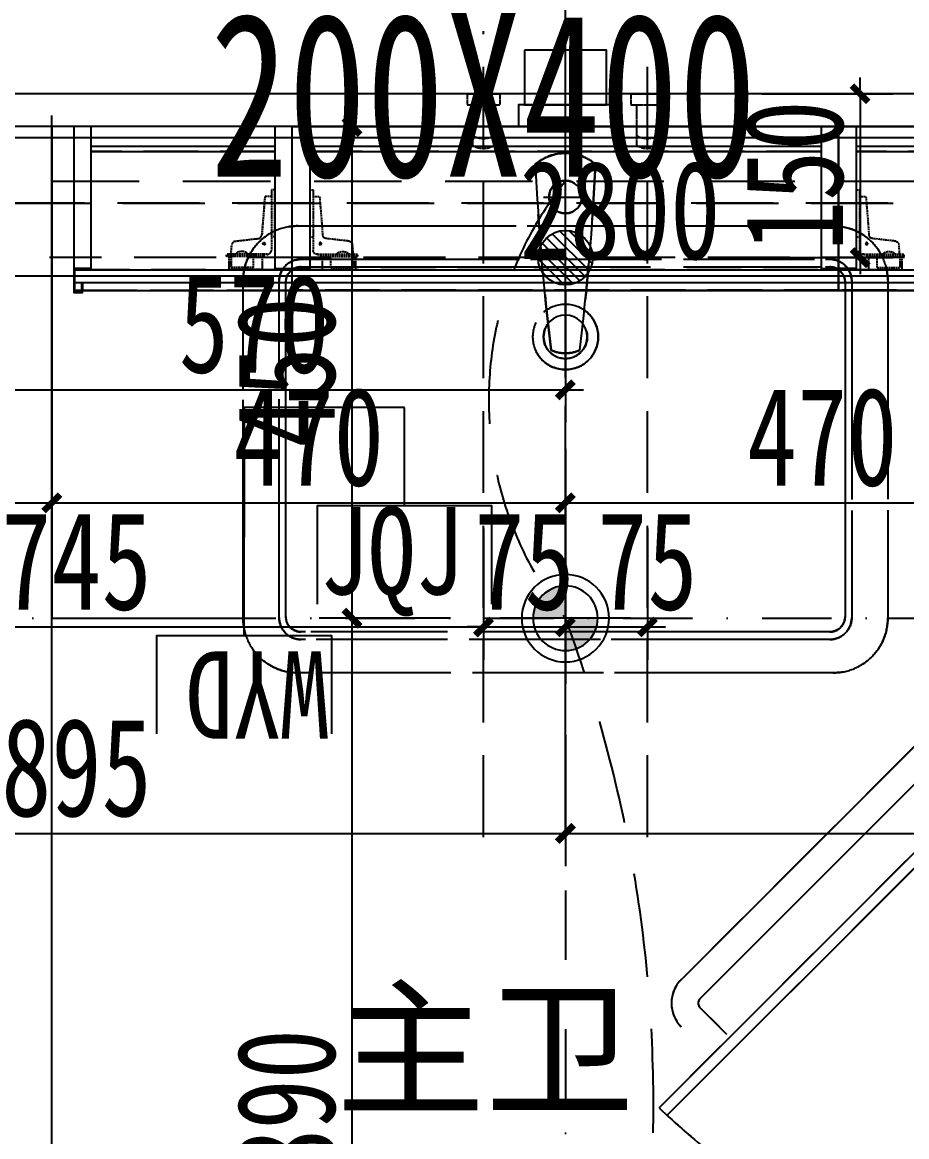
# Model space of a CAD drawing. Header units: millimetres. Extents: x -297 to 39764, y -29258 to 20315.
# Drawn here: x 8715 to 9524, y -20297 to -19277 of the extents above; entities that cross this region are included whole.
import ezdxf

# ---------------------------------------------------------------- set-up
doc = ezdxf.new("R2010")
doc.units = ezdxf.units.MM
for name, pattern in [('__DASH', [0.35, 0.25, -0.1]), ('_DASH', [0.6, 0.4, -0.2]), ('DASH', [0.35, 0.25, -0.1]), ('DASHDOT2', [12.7, 6.35, -3.175, 0, -3.175]), ('HIDDEN', [9.525, 6.35, -3.175])]:
    doc.linetypes.add(name, pattern=pattern)
doc.layers.get('Defpoints').update_dxf_attribs({"color": 250})
for name, color, linetype in [('.-P平面尺寸', 30, 'DASH'), ('.-P建筑梁位', 4, 'Continuous'), ('.J-给排水', 210, 'Continuous'), ('.P-不到顶玻璃隔断', 75, 'Continuous'), ('.P-中心线', 214, 'DASH'), ('.P-墙体尺寸标注', 252, 'Continuous'), ('.P-家具虚线层', 250, 'Continuous'), ('.P-小五金', 250, 'Continuous'), ('.p-灯具连线', 6, 'Continuous'), ('.P-装饰轮廓', 180, 'Continuous'), ('.P-门', 4, 'Continuous'), ('.PC-天花灯具', 203, 'Continuous'), ('.PC-天花造型', 163, 'Continuous'), ('.PC-灯具尺寸标注', 252, 'Continuous'), ('.PC-综合天花虚线层', 14, 'DASHDOT2'), ('.PF-上下水', 6, 'Continuous'), ('.PF-上下水尺寸标注', 252, 'Continuous'), ('.PF-墙体及上下水图中虚线层', 14, 'DASH'), ('.PF-洁具', 150, 'Continuous'), ('.ZD-开关', 43, 'Continuous'), ('.ZD-强电插座', 43, 'Continuous'), ('.ZD-插座虚线层', 214, 'DASH'), ('.ZD-点位引线', 1, 'Continuous'), ('.ZD-点位标注', 252, 'Continuous'), ('A-Wall', 2, 'Continuous'), ('FF-TEXT', 2, 'Continuous'), ('J-洁具', 150, 'Continuous'), ('PE-立面轮廓细线', 75, 'Continuous')]:
    doc.layers.add(name, color=color, linetype=linetype)
doc.styles.add('CHINESE', font='')
doc.styles.add('宋体', font='', dxfattribs={"width": 0.7, "height": 5})
doc.styles.add('文字样式', font='', dxfattribs={"width": 0.75})
doc.styles.get('CHINESE').set_extended_font_data('SimSun')
doc.styles.get('宋体').set_extended_font_data('SimSun')
doc.styles.get('文字样式').set_extended_font_data('SimSun')
doc.dimstyles.new('西安1-40（内部尺寸）', dxfattribs={"dimscale": 30, "dimtxt": 3, "dimasz": 0.5, "dimexe": 1, "dimexo": 1, "dimgap": 0.5, "dimtad": 1, "dimdec": 0, "dimrnd": 5, "dimtxsty": '文字样式', "dimblk": 'ARCHTICK', "dimcen": 1, "dimdle": 0.55, "dimclrd": 252, "dimclre": 252, "dimclrt": 30, "dimadec": 0, "dimazin": 0, "dimtfac": 1, "dimtdec": 0, "dimtix": 1, "dimtmove": 2, "dimatfit": 3, "dimfxl": 5, "dimfxlon": 1, "dimarcsym": 0})

# ---------------------------------------------------------------- blocks, each defined once
blk = doc.blocks.new('主卫台盆')
at = {"layer": 'J-洁具', "color": 165, "linetype": 'ByBlock', "ltscale": 200}
blk.add_line((0, 415.5), (0, 455.5), dxfattribs=at)
at = {"layer": 'J-洁具', "color": 165, "ltscale": 200}
blk.add_line((20, 435.5), (-20, 435.5), dxfattribs=at)
at = {"layer": 'J-洁具', "color": 165, "linetype": 'DASH', "ltscale": 200}
for p, q in [((245, 409), (-245, 409)), ((-295, 359), (-295, 50)), ((295, 50), (295, 359)), ((-245, 0), (245, 0))]:
    blk.add_line(p, q, dxfattribs=at)
at = {"layer": 'J-洁具', "color": 165, "linetype": '__DASH', "ltscale": 500}
for p, q in [((242, 371.5), (-242, 371.5)), ((-256, 357.5), (-256, 51.5)), ((256, 51.5), (256, 357.5)), ((-242, 37.5), (242, 37.5))]:
    blk.add_line(p, q, dxfattribs=at)
at = {"layer": 'J-洁具', "color": 165, "linetype": 'DASH', "ltscale": 200}
blk.add_lwpolyline([(-262, 358.5), (-262, 50.5, 0.414214), (-242, 30.5), (242, 30.5, 0.414214), (262, 50.5), (262, 358.5, 0.414214), (242, 378.5), (-242, 378.5, 0.414214)], format="xyb", close=True, dxfattribs=at)
at = {"layer": 'J-洁具', "color": 165, "linetype": '__DASH', "ltscale": 500}
blk.add_lwpolyline([(13.1, 295.2, -0.204812), (-13.1, 295.2, 253478688076.269409)], format="xyb", dxfattribs=at)
at = {"layer": 'J-洁具', "color": 165, "linetype": 'ByBlock', "ltscale": 200}
for centre, radius in [((0, 435.5), 15), ((0, 307.5), 20)]:
    blk.add_circle(centre, radius, dxfattribs=at)
at = {"layer": 'J-洁具', "color": 165, "linetype": '__DASH', "ltscale": 500}
blk.add_circle((0, 307.5), 30, dxfattribs=at)
at = {"layer": 'J-洁具', "color": 165, "linetype": 'ByBlock', "ltscale": 200}
blk.add_arc((0, 432.4), 43.1, 50.1519, 129.8481, dxfattribs=at)
at = {"layer": 'J-洁具', "color": 165, "linetype": '__DASH', "ltscale": 500}
for centre, start, end in [((2543, 597.9), 182.9494, 186.7547), ((-2543, 597.9), 353.2453, 357.0506)]:
    blk.add_arc(centre, 2574, start, end, dxfattribs=at)
at = {"layer": 'J-洁具', "color": 165, "linetype": 'DASH', "ltscale": 200}
for centre, start, end in [((-245, 359), 90, 180), ((245, 359), 0, 90), ((-245, 50), 180, 270), ((245, 50), 270, 0)]:
    blk.add_arc(centre, 50, start, end, dxfattribs=at)
at = {"layer": 'J-洁具', "color": 165, "ltscale": 200}
for centre, start, end in [((-242, 357.5), 90, 180), ((242, 357.5), 0, 90), ((-242, 51.5), 180, 270), ((242, 51.5), 270, 0)]:
    blk.add_arc(centre, 14, start, end, dxfattribs=at)
blk = doc.blocks.new('_ArchTick')
at = {"color": 0, "linetype": 'ByBlock', "const_width": 0.4}
blk.add_lwpolyline([(-0.5, -0.5), (0.5, 0.5)], dxfattribs=at)
blk = doc.blocks.new('*D199')
at = {"layer": '.-P平面尺寸', "color": 252, "linetype": 'ByBlock', "lineweight": -2, "transparency": 16777216}
for p, q in [((7891.9, -19566.5), (7891.9, -19746.5)), ((8741.9, -19566.5), (8741.9, -19746.5)), ((7875.4, -19716.5), (8758.4, -19716.5))]:
    blk.add_line(p, q, dxfattribs=at)
at = {"layer": 'Defpoints', "color": 0, "linetype": 'ByBlock', "transparency": 16777216}
for p in [(7891.9, -19520.2), (8741.9, -19520.2), (8741.9, -19716.5)]:
    blk.add_point(p, dxfattribs=at)
at = {"layer": '.-P平面尺寸', "color": 252, "linetype": 'ByBlock', "lineweight": -2, "transparency": 16777216, "xscale": 15, "yscale": 15, "zscale": 15, "rotation": 180}
blk.add_blockref('_ArchTick', (7891.9, -19716.5), dxfattribs=at)
at = {"layer": '.-P平面尺寸', "color": 252, "linetype": 'ByBlock', "lineweight": -2, "transparency": 16777216, "xscale": 15, "yscale": 15, "zscale": 15}
blk.add_blockref('_ArchTick', (8741.9, -19716.5), dxfattribs=at)
at = {"layer": '.-P平面尺寸', "color": 30, "linetype": 'ByBlock', "transparency": 16777216, "insert": (8316.9, -19656.5), "char_height": 90, "attachment_point": 5, "style": '文字样式'}
blk.add_mtext('850', dxfattribs=at)
blk = doc.blocks.new('*D200')
at = {"layer": '.-P平面尺寸', "color": 252, "linetype": 'ByBlock', "lineweight": -2, "transparency": 16777216}
for p, q in [((8741.9, -19667.1), (8741.9, -19746.5)), ((9211.9, -19667.1), (9211.9, -19746.5)), ((8725.4, -19716.5), (9228.4, -19716.5))]:
    blk.add_line(p, q, dxfattribs=at)
at = {"layer": 'Defpoints', "color": 0, "linetype": 'ByBlock', "transparency": 16777216}
for p in [(8741.9, -19637.1), (9211.9, -19637.1), (9211.9, -19716.5)]:
    blk.add_point(p, dxfattribs=at)
at = {"layer": '.-P平面尺寸', "color": 252, "linetype": 'ByBlock', "lineweight": -2, "transparency": 16777216, "xscale": 15, "yscale": 15, "zscale": 15, "rotation": 180}
blk.add_blockref('_ArchTick', (8741.9, -19716.5), dxfattribs=at)
at = {"layer": '.-P平面尺寸', "color": 252, "linetype": 'ByBlock', "lineweight": -2, "transparency": 16777216, "xscale": 15, "yscale": 15, "zscale": 15}
blk.add_blockref('_ArchTick', (9211.9, -19716.5), dxfattribs=at)
at = {"layer": '.-P平面尺寸', "color": 30, "linetype": 'ByBlock', "transparency": 16777216, "insert": (8976.9, -19656.5), "char_height": 90, "attachment_point": 5, "style": '文字样式'}
blk.add_mtext('470', dxfattribs=at)
blk = doc.blocks.new('*D184')
at = {"layer": '.-P平面尺寸', "color": 252, "linetype": 'ByBlock', "lineweight": -2, "transparency": 16777216}
for p, q in [((9211.9, -19667.1), (9211.9, -19746.5)), ((9681.9, -19667.1), (9681.9, -19746.5)), ((9195.4, -19716.5), (9698.4, -19716.5))]:
    blk.add_line(p, q, dxfattribs=at)
at = {"layer": 'Defpoints', "color": 0, "linetype": 'ByBlock', "transparency": 16777216}
for p in [(9211.9, -19637.1), (9681.9, -19637.1), (9681.9, -19716.5)]:
    blk.add_point(p, dxfattribs=at)
at = {"layer": '.-P平面尺寸', "color": 252, "linetype": 'ByBlock', "lineweight": -2, "transparency": 16777216, "xscale": 15, "yscale": 15, "zscale": 15, "rotation": 180}
blk.add_blockref('_ArchTick', (9211.9, -19716.5), dxfattribs=at)
at = {"layer": '.-P平面尺寸', "color": 252, "linetype": 'ByBlock', "lineweight": -2, "transparency": 16777216, "xscale": 15, "yscale": 15, "zscale": 15}
blk.add_blockref('_ArchTick', (9681.9, -19716.5), dxfattribs=at)
at = {"layer": '.-P平面尺寸', "color": 30, "linetype": 'ByBlock', "transparency": 16777216, "insert": (9446.9, -19656.5), "char_height": 90, "attachment_point": 5, "style": '文字样式'}
blk.add_mtext('470', dxfattribs=at)
blk = doc.blocks.new('YQ111815110000')
at = {"layer": '.-P平面尺寸', "color": 250, "linetype": 'ByBlock'}
for p, q in [((-969.1, 199.1, 0), (-693.9, 474.4, 0)), ((-676.6, 457.1, 0), (-951.8, 181.8, 0))]:
    blk.add_line(p, q, dxfattribs=at)
at = {"layer": '.-P平面尺寸', "color": 250, "linetype": 'ByBlock', "extrusion": (-1.24244e-09, 2.593e-09, 1)}
blk.add_ellipse((-947.6, 177.6, 0), major_axis=(30.4, 0, 0), ratio=1, start_param=2.356328, end_param=3.927124, dxfattribs=at)
at = {"layer": '.P-门'}
for p, q in [((-989.3, 81.9, 0), (-565, 506.1)), ((-982.2, 74.8, 0), (-557.9, 499.1, 0))]:
    blk.add_line(p, q, dxfattribs=at)
at = {"layer": '.P-门', "color": 250, "linetype": 'DASH', "ltscale": 100}
blk.add_line((-951.8, 173.5, 0), (-927.5, 149.2, 0), dxfattribs=at)
at = {"layer": '.P-门', "color": 250, "linetype": 'DASH', "ltscale": 300}
blk.add_arc((-520, 573.5), 679.7, 226.3333, 308.2821, dxfattribs=at)
at = {"layer": '.P-门', "color": 250, "linetype": 'DASH', "ltscale": 100, "extrusion": (-1.24244e-09, 2.593e-09, 1)}
blk.add_ellipse((-947.6, 177.6, 0), major_axis=(5.88, 0, 0), ratio=1, start_param=2.356328, end_param=3.927124, dxfattribs=at)
blk = doc.blocks.new('ttrutuuyyy')
at = {"layer": '.P-家具虚线层', "color": 250, "linetype": '_DASH', "ltscale": 200}
for p, q in [((28741.9, -21112.1), (28741.9, -19362.1)), ((29681.9, -19372.1), (28741.9, -19372.1)), ((28741.9, -19372.1), (28741.9, -19822.1)), ((29211.9, -19456.6), (29211.9, -19416.6)), ((29191.9, -19436.6), (29231.9, -19436.6)), ((28966.9, -19463.1), (29456.9, -19463.1)), ((28969.9, -19500.6), (29453.9, -19500.6)), ((28916.9, -19822.1), (28916.9, -19513.1)), ((29506.9, -19513.1), (29506.9, -19822.1)), ((28955.9, -19820.6), (28955.9, -19514.6)), ((29467.9, -19514.6), (29467.9, -19820.6)), ((28741.9, -19822.1), (28916.9, -19822.1)), ((29506.9, -19822.1), (29681.9, -19822.1)), ((29453.9, -19834.6), (28969.9, -19834.6)), ((29297.6, -20270.2, 0), (29721.9, -19845.9)), ((29304.7, -20277.3, 0), (29729, -19853, 0)), ((29456.9, -19872.1), (28966.9, -19872.1)), ((29317.8, -20153, 0), (29593, -19877.7, 0)), ((29610.3, -19895, 0), (29335.1, -20170.3, 0)), ((29335.1, -20178.6, 0), (29359.4, -20202.8, 0))]:
    blk.add_line(p, q, dxfattribs=at)
blk.add_lwpolyline([(29473.9, -19513.6), (29473.9, -19821.6, -0.414214), (29453.9, -19841.6), (28969.9, -19841.6, -0.414214), (28949.9, -19821.6), (28949.9, -19513.6, -0.414214), (28969.9, -19493.6), (29453.9, -19493.6, -0.414214)], format="xyb", close=True, dxfattribs=at)
blk.add_lwpolyline([(29198.8, -19576.9, 0.204812), (29225, -19576.9, -253478688076.269409)], format="xyb", dxfattribs=at)
for centre, radius in [((29211.9, -19436.6), 15), ((29211.9, -19564.6), 30), ((29211.9, -19564.6), 20)]:
    blk.add_circle(centre, radius, dxfattribs=at)
for centre, radius, start, end in [((29211.9, -19439.6), 43.1, 50.1519, 129.8481), ((31754.9, -19274.1), 2574, 182.9494, 186.7547), ((26668.9, -19274.1), 2574, 353.2453, 357.0506), ((28966.9, -19513.1), 50, 90, 180), ((29456.9, -19513.1), 50, 0, 90), ((28969.9, -19514.6), 14, 90, 180), ((29453.9, -19514.6), 14, 0, 90), ((28966.9, -19822.1), 50, 180, 270), ((28969.9, -19820.6), 14, 180, 270), ((29453.9, -19820.6), 14, 270, 0), ((29456.9, -19822.1), 50, 270, 0), ((29766.9, -19778.5), 679.7, 226.3333, 308.2821)]:
    blk.add_arc(centre, radius, start, end, dxfattribs=at)
at = {"layer": '.P-家具虚线层', "color": 250, "linetype": '_DASH', "ltscale": 200, "extrusion": (-1.24244e-09, 2.593e-09, 1)}
for major_axis in [(30.4, 0, 0), (5.88, 0, 0)]:
    blk.add_ellipse((29339.3, -20174.4, 0), major_axis=major_axis, ratio=1, start_param=2.356328, end_param=3.927124, dxfattribs=at)
blk = doc.blocks.new('A$Cd2e37dc6')
at = {"layer": '.-P建筑梁位', "color": 4, "linetype": 'DASH', "ltscale": 300}
blk.add_line((3700, 10078.4, 0), (900, 10078.4, 0), dxfattribs=at)
blk.add_lwpolyline([(900, 10078.4), (3700, 10078.4), (3700, 8378.4), (900, 8378.4)], close=True, dxfattribs=at)
at = {"layer": '.-P建筑梁位', "color": 250, "linetype": 'DASH', "ltscale": 300, "style": '宋体', "width": 0.7}
blk.add_text('200X400', height=150, dxfattribs=at).set_placement((1924.9, 10102.4, 0))
blk = doc.blocks.new('防眩光射灯')
h = blk.add_hatch(color=256)
h.dxf.hatch_style = 1
h.paths.add_polyline_path([(29.6, 0, 0.414214), (0, 29.6), (0, 0)])
h.paths.add_polyline_path([(0, 0), (-29.6, 0, 0.414214), (0, -29.6)])
for p, q in [((0, 40), (0, -60)), ((-60, 0), (60, 0))]:
    blk.add_line(p, q)
blk.add_lwpolyline([(0, 112, 0, 50, 0), (0, 87.2, 0, 0, 0), (0, 40, 0, 0, 0)], format="xyseb")
blk.add_circle((0, 0), 40)
at = {"color": 250}
blk.add_circle((0, 0), 29.6, dxfattribs=at)
blk = doc.blocks.new('*D736')
at = {"layer": '.P-墙体尺寸标注', "color": 252, "linetype": 'ByBlock', "lineweight": -2, "transparency": 16777216}
for p, q in [((7861.9, 103.9), (7861.9, 223.9)), ((10261.9, 103.9), (10261.9, 223.9)), ((7845.4, 193.9), (10278.4, 193.9))]:
    blk.add_line(p, q, dxfattribs=at)
at = {"layer": 'Defpoints', "color": 0, "linetype": 'ByBlock', "transparency": 16777216}
for p in [(10261.9, 193.9), (7861.9, 0), (10261.9, -26442.1)]:
    blk.add_point(p, dxfattribs=at)
at = {"layer": '.P-墙体尺寸标注', "color": 252, "linetype": 'ByBlock', "lineweight": -2, "transparency": 16777216, "xscale": 15, "yscale": 15, "zscale": 15, "rotation": 180}
blk.add_blockref('_ArchTick', (7861.9, 193.9), dxfattribs=at)
at = {"layer": '.P-墙体尺寸标注', "color": 252, "linetype": 'ByBlock', "lineweight": -2, "transparency": 16777216, "xscale": 15, "yscale": 15, "zscale": 15}
blk.add_blockref('_ArchTick', (10261.9, 193.9), dxfattribs=at)
at = {"layer": '.P-墙体尺寸标注', "color": 30, "linetype": 'ByBlock', "transparency": 16777216, "insert": (9061.9, 253.9), "char_height": 90, "attachment_point": 5, "style": '文字样式'}
blk.add_mtext('2400', dxfattribs=at)
blk = doc.blocks.new('*D753')
at = {"layer": '.P-墙体尺寸标注', "color": 252, "linetype": 'ByBlock', "lineweight": -2, "transparency": 16777216}
for p, q in [((8811.9, 67.2), (8811.9, 187.2)), ((9611.9, 67.2), (9611.9, 187.2)), ((8795.4, 157.2), (9628.4, 157.2))]:
    blk.add_line(p, q, dxfattribs=at)
at = {"layer": 'Defpoints', "color": 0, "linetype": 'ByBlock', "transparency": 16777216}
for p in [(9611.9, 157.2), (8811.9, 0), (9611.9, -21142.1)]:
    blk.add_point(p, dxfattribs=at)
at = {"layer": '.P-墙体尺寸标注', "color": 252, "linetype": 'ByBlock', "lineweight": -2, "transparency": 16777216, "xscale": 15, "yscale": 15, "zscale": 15, "rotation": 180}
blk.add_blockref('_ArchTick', (8811.9, 157.2), dxfattribs=at)
at = {"layer": '.P-墙体尺寸标注', "color": 252, "linetype": 'ByBlock', "lineweight": -2, "transparency": 16777216, "xscale": 15, "yscale": 15, "zscale": 15}
blk.add_blockref('_ArchTick', (9611.9, 157.2), dxfattribs=at)
at = {"layer": '.P-墙体尺寸标注', "color": 30, "linetype": 'ByBlock', "transparency": 16777216, "insert": (9211.9, 217.2), "char_height": 90, "attachment_point": 5, "style": '文字样式'}
blk.add_mtext('800', dxfattribs=at)
blk = doc.blocks.new('*D758')
at = {"layer": '.P-墙体尺寸标注', "color": 252, "linetype": 'ByBlock', "lineweight": -2, "transparency": 16777216}
for p, q in [((7861.9, -19419.1), (7861.9, -19539.1)), ((10661.9, -19419.1), (10661.9, -19539.1)), ((10678.4, -19509.1), (7845.4, -19509.1))]:
    blk.add_line(p, q, dxfattribs=at)
at = {"layer": 'Defpoints', "color": 0, "linetype": 'ByBlock', "transparency": 16777216}
for p in [(7861.9, -19342.1), (10661.9, -19342.1), (7861.9, -19509.1)]:
    blk.add_point(p, dxfattribs=at)
at = {"layer": '.P-墙体尺寸标注', "color": 252, "linetype": 'ByBlock', "lineweight": -2, "transparency": 16777216, "xscale": 15, "yscale": 15, "zscale": 15, "rotation": 180}
blk.add_blockref('_ArchTick', (7861.9, -19509.1), dxfattribs=at)
at = {"layer": '.P-墙体尺寸标注', "color": 252, "linetype": 'ByBlock', "lineweight": -2, "transparency": 16777216, "xscale": 15, "yscale": 15, "zscale": 15}
blk.add_blockref('_ArchTick', (10661.9, -19509.1), dxfattribs=at)
at = {"layer": '.P-墙体尺寸标注', "color": 30, "linetype": 'ByBlock', "transparency": 16777216, "insert": (9261.9, -19449.1), "char_height": 90, "attachment_point": 5, "style": '文字样式'}
blk.add_mtext('2800', dxfattribs=at)
blk = doc.blocks.new('*D888')
at = {"layer": '.PC-灯具尺寸标注', "color": 252, "linetype": 'ByBlock', "lineweight": -2, "transparency": 16777216}
for p, q in [((9016.6, -20728.6), (9016.6, -19805.6)), ((9106.6, -19822.1), (8986.6, -19822.1)), ((9106.6, -20712.1), (8986.6, -20712.1))]:
    blk.add_line(p, q, dxfattribs=at)
at = {"layer": 'Defpoints', "color": 0, "linetype": 'ByBlock', "transparency": 16777216}
for p in [(9016.6, -19822.1), (9211.9, -19822.1), (9211.9, -20712.1)]:
    blk.add_point(p, dxfattribs=at)
at = {"layer": '.PC-灯具尺寸标注', "color": 252, "linetype": 'ByBlock', "lineweight": -2, "transparency": 16777216, "xscale": 15, "yscale": 15, "zscale": 15}
for p, rotation in [((9016.6, -19822.1), 90), ((9016.6, -20712.1), 270)]:
    blk.add_blockref('_ArchTick', p, dxfattribs=dict(at, rotation=rotation))
at = {"layer": '.PC-灯具尺寸标注', "color": 30, "linetype": 'ByBlock', "transparency": 16777216, "insert": (8956.6, -20267.1), "char_height": 90, "attachment_point": 5, "rotation": 90, "style": '文字样式'}
blk.add_mtext('890', dxfattribs=at)
blk = doc.blocks.new('*D889')
at = {"layer": '.PC-灯具尺寸标注', "color": 252, "linetype": 'ByBlock', "lineweight": -2, "transparency": 16777216}
for p, q in [((9016.6, -19838.6), (9016.6, -19355.6)), ((9106.6, -19372.1), (8986.6, -19372.1)), ((9106.6, -19822.1), (8986.6, -19822.1))]:
    blk.add_line(p, q, dxfattribs=at)
at = {"layer": 'Defpoints', "color": 0, "linetype": 'ByBlock', "transparency": 16777216}
for p in [(9016.6, -19372.1), (9261.9, -19372.1), (9211.9, -19822.1)]:
    blk.add_point(p, dxfattribs=at)
at = {"layer": '.PC-灯具尺寸标注', "color": 252, "linetype": 'ByBlock', "lineweight": -2, "transparency": 16777216, "xscale": 15, "yscale": 15, "zscale": 15}
for p, rotation in [((9016.6, -19372.1), 90), ((9016.6, -19822.1), 270)]:
    blk.add_blockref('_ArchTick', p, dxfattribs=dict(at, rotation=rotation))
at = {"layer": '.PC-灯具尺寸标注', "color": 30, "linetype": 'ByBlock', "transparency": 16777216, "insert": (8956.6, -19597.1), "char_height": 90, "attachment_point": 5, "rotation": 90, "style": '文字样式'}
blk.add_mtext('450', dxfattribs=at)
blk = doc.blocks.new('*D890')
at = {"layer": '.PC-灯具尺寸标注', "color": 252, "linetype": 'ByBlock', "lineweight": -2, "transparency": 16777216}
for p, q in [((8316.9, -19929.1), (8316.9, -20049.1)), ((9211.9, -19929.1), (9211.9, -20049.1)), ((8300.4, -20019.1), (9228.4, -20019.1))]:
    blk.add_line(p, q, dxfattribs=at)
at = {"layer": 'Defpoints', "color": 0, "linetype": 'ByBlock', "transparency": 16777216}
for p in [(8316.9, -19822.1), (9211.9, -19822.1), (9211.9, -20019.1)]:
    blk.add_point(p, dxfattribs=at)
at = {"layer": '.PC-灯具尺寸标注', "color": 252, "linetype": 'ByBlock', "lineweight": -2, "transparency": 16777216, "xscale": 15, "yscale": 15, "zscale": 15, "rotation": 180}
blk.add_blockref('_ArchTick', (8316.9, -20019.1), dxfattribs=at)
at = {"layer": '.PC-灯具尺寸标注', "color": 252, "linetype": 'ByBlock', "lineweight": -2, "transparency": 16777216, "xscale": 15, "yscale": 15, "zscale": 15}
blk.add_blockref('_ArchTick', (9211.9, -20019.1), dxfattribs=at)
at = {"layer": '.PC-灯具尺寸标注', "color": 30, "linetype": 'ByBlock', "transparency": 16777216, "insert": (8764.4, -19959.1), "char_height": 90, "attachment_point": 5, "style": '文字样式'}
blk.add_mtext('895', dxfattribs=at)
blk = doc.blocks.new('*D891')
at = {"layer": '.PC-灯具尺寸标注', "color": 252, "linetype": 'ByBlock', "lineweight": -2, "transparency": 16777216}
for p, q in [((9211.9, -19929.1), (9211.9, -20049.1)), ((10181.9, -19929.1), (10181.9, -20049.1)), ((9195.4, -20019.1), (10198.4, -20019.1))]:
    blk.add_line(p, q, dxfattribs=at)
at = {"layer": 'Defpoints', "color": 0, "linetype": 'ByBlock', "transparency": 16777216}
for p in [(9211.9, -19822.1), (10181.9, -19822.1), (10181.9, -20019.1)]:
    blk.add_point(p, dxfattribs=at)
at = {"layer": '.PC-灯具尺寸标注', "color": 252, "linetype": 'ByBlock', "lineweight": -2, "transparency": 16777216, "xscale": 15, "yscale": 15, "zscale": 15, "rotation": 180}
blk.add_blockref('_ArchTick', (9211.9, -20019.1), dxfattribs=at)
at = {"layer": '.PC-灯具尺寸标注', "color": 252, "linetype": 'ByBlock', "lineweight": -2, "transparency": 16777216, "xscale": 15, "yscale": 15, "zscale": 15}
blk.add_blockref('_ArchTick', (10181.9, -20019.1), dxfattribs=at)
at = {"layer": '.PC-灯具尺寸标注', "color": 30, "linetype": 'ByBlock', "transparency": 16777216, "insert": (9696.9, -19959.1), "char_height": 90, "attachment_point": 5, "style": '文字样式'}
blk.add_mtext('970', dxfattribs=at)
blk = doc.blocks.new('接线盒01')
at = {"layer": '.ZD-开关', "color": 6, "linetype": 'ByBlock', "ltscale": 0.1}
for points in [[(50, 43), (50, -43), (70, -43), (70, 43)], [(0, -37.5), (50, -37.5), (50, 37.5), (0, 37.5)]]:
    blk.add_lwpolyline(points, close=True, dxfattribs=at)
blk = doc.blocks.new('WWR3W3')
blk.add_line((406801.1, 163002.7), (406801.1, 162912.7))
blk.add_lwpolyline([(406881.1, 163092.7), (406881.1, 163002.7), (406721.1, 163002.7), (406721.1, 163092.7)])
at = {"style": '文字样式', "text_generation_flag": 6, "width": 0.8}
blk.add_attdef('BQJ', (406736.5, 163025.9), '', height=80, rotation=180, dxfattribs=at)
blk = doc.blocks.new('给水')
at = {"layer": '.J-给排水', "linetype": 'DASH', "ltscale": 0.2}
for p, q in [((355305.7, 133885.6), (355315.7, 133885.6)), ((355305.7, 133885.6), (355305.7, 133855.6)), ((355315.7, 133885.6), (355315.7, 133855.6)), ((355315.7, 133880.6), (355352.7, 133880.6)), ((355315.7, 133860.6), (355352.7, 133860.6)), ((355305.7, 133855.6), (355315.7, 133855.6))]:
    blk.add_line(p, q, dxfattribs=at)
at = {"layer": '.J-给排水', "color": 251, "linetype": 'DASH', "ltscale": 0.2, "extrusion": (0, 0, -1)}
blk.add_ellipse((355340.2, 133870.6), major_axis=(0, 11.7), ratio=0.544014, start_param=0.54648, end_param=2.595113, dxfattribs=at)
at = {"layer": '.J-给排水', "linetype": 'DASH', "ltscale": 0.2, "extrusion": (0, 0, -1)}
blk.add_ellipse((355349.3, 133870.6), major_axis=(0, 11.7), ratio=0.544014, start_param=0.54648, end_param=2.595113, dxfattribs=at)
blk = doc.blocks.new('*D971')
at = {"layer": '.PF-上下水尺寸标注', "color": 252, "linetype": 'ByBlock', "lineweight": -2, "transparency": 16777216}
for p, q in [((8391.9, -19740.1), (8391.9, -19860.1)), ((9136.9, -19740.1), (9136.9, -19860.1)), ((8375.4, -19830.1), (9153.4, -19830.1))]:
    blk.add_line(p, q, dxfattribs=at)
at = {"layer": 'Defpoints', "color": 0, "linetype": 'ByBlock', "transparency": 16777216}
for p in [(9136.9, -19653.7), (8391.9, -19684.2), (9136.9, -19830.1)]:
    blk.add_point(p, dxfattribs=at)
at = {"layer": '.PF-上下水尺寸标注', "color": 252, "linetype": 'ByBlock', "lineweight": -2, "transparency": 16777216, "xscale": 15, "yscale": 15, "zscale": 15, "rotation": 180}
blk.add_blockref('_ArchTick', (8391.9, -19830.1), dxfattribs=at)
at = {"layer": '.PF-上下水尺寸标注', "color": 252, "linetype": 'ByBlock', "lineweight": -2, "transparency": 16777216, "xscale": 15, "yscale": 15, "zscale": 15}
blk.add_blockref('_ArchTick', (9136.9, -19830.1), dxfattribs=at)
at = {"layer": '.PF-上下水尺寸标注', "color": 30, "linetype": 'ByBlock', "transparency": 16777216, "insert": (8764.4, -19770.1), "char_height": 90, "attachment_point": 5, "style": '文字样式'}
blk.add_mtext('745', dxfattribs=at)
blk = doc.blocks.new('*D972')
at = {"layer": '.PF-上下水尺寸标注', "color": 252, "linetype": 'ByBlock', "lineweight": -2, "transparency": 16777216}
for p, q in [((9136.9, -19740.1), (9136.9, -19860.1)), ((9211.9, -19740.1), (9211.9, -19860.1)), ((9136.9, -19830.1), (9121.9, -19830.1)), ((9136.9, -19830.1), (9211.9, -19830.1)), ((9211.9, -19830.1), (9226.9, -19830.1))]:
    blk.add_line(p, q, dxfattribs=at)
at = {"layer": 'Defpoints', "color": 0, "linetype": 'ByBlock', "transparency": 16777216}
for p in [(9136.9, -19653.7), (9211.9, -19653.7), (9211.9, -19830.1)]:
    blk.add_point(p, dxfattribs=at)
at = {"layer": '.PF-上下水尺寸标注', "color": 252, "linetype": 'ByBlock', "lineweight": -2, "transparency": 16777216, "xscale": 15, "yscale": 15, "zscale": 15}
blk.add_blockref('_ArchTick', (9136.9, -19830.1), dxfattribs=at)
at = {"layer": '.PF-上下水尺寸标注', "color": 252, "linetype": 'ByBlock', "lineweight": -2, "transparency": 16777216, "xscale": 15, "yscale": 15, "zscale": 15, "rotation": 180}
blk.add_blockref('_ArchTick', (9211.9, -19830.1), dxfattribs=at)
at = {"layer": '.PF-上下水尺寸标注', "color": 30, "linetype": 'ByBlock', "transparency": 16777216, "insert": (9174.4, -19770.1), "char_height": 90, "attachment_point": 5, "style": '文字样式'}
blk.add_mtext('75', dxfattribs=at)
blk = doc.blocks.new('*D973')
at = {"layer": '.PF-上下水尺寸标注', "color": 252, "linetype": 'ByBlock', "lineweight": -2, "transparency": 16777216}
for p, q in [((9211.9, -19740.1), (9211.9, -19860.1)), ((9286.9, -19740.1), (9286.9, -19860.1)), ((9195.4, -19830.1), (9303.4, -19830.1))]:
    blk.add_line(p, q, dxfattribs=at)
at = {"layer": 'Defpoints', "color": 0, "linetype": 'ByBlock', "transparency": 16777216}
for p in [(9211.9, -19653.7), (9286.9, -19653.7), (9286.9, -19830.1)]:
    blk.add_point(p, dxfattribs=at)
at = {"layer": '.PF-上下水尺寸标注', "color": 252, "linetype": 'ByBlock', "lineweight": -2, "transparency": 16777216, "xscale": 15, "yscale": 15, "zscale": 15, "rotation": 180}
blk.add_blockref('_ArchTick', (9211.9, -19830.1), dxfattribs=at)
at = {"layer": '.PF-上下水尺寸标注', "color": 252, "linetype": 'ByBlock', "lineweight": -2, "transparency": 16777216, "xscale": 15, "yscale": 15, "zscale": 15}
blk.add_blockref('_ArchTick', (9286.9, -19830.1), dxfattribs=at)
at = {"layer": '.PF-上下水尺寸标注', "color": 30, "linetype": 'ByBlock', "transparency": 16777216, "insert": (9286.9, -19770.1), "char_height": 90, "attachment_point": 5, "style": '文字样式'}
blk.add_mtext('75', dxfattribs=at)
blk = doc.blocks.new('*D975')
at = {"layer": '.PF-上下水尺寸标注', "color": 252, "linetype": 'ByBlock', "lineweight": -2, "transparency": 16777216}
for p, q in [((9481.6, -19342.1), (9481.6, -19327.1)), ((9391.6, -19342.1), (9511.6, -19342.1)), ((9481.6, -19342.1), (9481.6, -19492.1)), ((9391.6, -19492.1), (9511.6, -19492.1)), ((9481.6, -19492.1), (9481.6, -19507.1))]:
    blk.add_line(p, q, dxfattribs=at)
at = {"layer": 'Defpoints', "color": 0, "linetype": 'ByBlock', "transparency": 16777216}
for p in [(9211.9, -19342.1), (9211.9, -19492.1), (9481.6, -19492.1)]:
    blk.add_point(p, dxfattribs=at)
at = {"layer": '.PF-上下水尺寸标注', "color": 252, "linetype": 'ByBlock', "lineweight": -2, "transparency": 16777216, "xscale": 15, "yscale": 15, "zscale": 15}
for p, rotation in [((9481.6, -19342.1), 270), ((9481.6, -19492.1), 90)]:
    blk.add_blockref('_ArchTick', p, dxfattribs=dict(at, rotation=rotation))
at = {"layer": '.PF-上下水尺寸标注', "color": 30, "linetype": 'ByBlock', "transparency": 16777216, "insert": (9421.6, -19417.1), "char_height": 90, "attachment_point": 5, "rotation": 90, "style": '文字样式'}
blk.add_mtext('150', dxfattribs=at)
blk = doc.blocks.new('*D1021')
at = {"layer": '.ZD-点位标注', "color": 252, "linetype": 'ByBlock', "lineweight": -2, "transparency": 16777216}
for p, q in [((8641.9, -19523.1), (8641.9, -19643.1)), ((9211.9, -19523.1), (9211.9, -19643.1)), ((8625.4, -19613.1), (9228.4, -19613.1))]:
    blk.add_line(p, q, dxfattribs=at)
at = {"layer": 'Defpoints', "color": 0, "linetype": 'ByBlock', "transparency": 16777216}
for p in [(8641.9, -19342.1), (9211.9, -19352.1), (9211.9, -19613.1)]:
    blk.add_point(p, dxfattribs=at)
at = {"layer": '.ZD-点位标注', "color": 252, "linetype": 'ByBlock', "lineweight": -2, "transparency": 16777216, "xscale": 15, "yscale": 15, "zscale": 15, "rotation": 180}
blk.add_blockref('_ArchTick', (8641.9, -19613.1), dxfattribs=at)
at = {"layer": '.ZD-点位标注', "color": 252, "linetype": 'ByBlock', "lineweight": -2, "transparency": 16777216, "xscale": 15, "yscale": 15, "zscale": 15}
blk.add_blockref('_ArchTick', (9211.9, -19613.1), dxfattribs=at)
at = {"layer": '.ZD-点位标注', "color": 30, "linetype": 'ByBlock', "transparency": 16777216, "insert": (8926.9, -19553.1), "char_height": 90, "attachment_point": 5, "style": '文字样式'}
blk.add_mtext('570', dxfattribs=at)
blk = doc.blocks.new('烟斗合页')
at = {"layer": '.P-小五金', "linetype": 'DASH', "ltscale": 6}
for p, q in [((1.4, 73.1), (-1.6, 73.1)), ((-1.6, 73.1), (-1.6, 18)), ((1.4, 73.1), (1.4, 30.1)), ((-7.6, 66.9), (-10.4, 32)), ((-1.6, 66.9), (-7.6, 66.9)), ((-38.6, 14), (-37.9, 22.4)), ((-35.1, 26), (-13.2, 28.5)), ((1.4, 30.1), (-1.6, 30.1)), ((-38.6, 14), (-42.6, 14)), ((-42.6, 12), (-42.6, 14)), ((-8.6, 12), (-42.6, 12)), ((-40.6, 12), (-40.6, 0)), ((-8.6, 14), (-38.6, 14)), ((-38.6, 12), (-38.6, 2)), ((-18, 2), (-18, 12)), ((-10, 12), (-10, 0)), ((-8.6, 14), (-8.6, 12)), ((-5.6, 14), (-8.6, 14)), ((-10, 0), (-40.6, 0)), ((-18, 2), (-38.6, 2))]:
    blk.add_line(p, q, dxfattribs=at)
blk.add_circle((-8.3, 23.7), 1, dxfattribs=at)
for centre, radius, start, end in [((-14.4, 32.3), 4, 286.5972, 355.2541), ((-33.9, 22.1), 4, 106.5972, 175.6976), ((-28.8, 8.4), 8.25, 42.4536, 137.5464), ((-5.6, 18), 4, 270, 0)]:
    blk.add_arc(centre, radius, start, end, dxfattribs=at)
blk = doc.blocks.new('iuliuliiiiiii')
at = {"layer": 'PE-立面轮廓细线', "linetype": 'DASH', "ltscale": 200}
blk.add_hatch(color=250, dxfattribs=at).paths.add_polyline_path([(3119.4, -22669.2), (3119.4, -22668.2), (3113.4, -22668.2), (3113.4, -22690.2), (3121.4, -22690.2), (3121.4, -22681.2), (3120.4, -22681.2), (3120.4, -22689.2), (3114.4, -22689.2), (3114.4, -22669.2)])
at = {"layer": 'PE-立面轮廓细线', "color": 250, "linetype": 'DASH', "ltscale": 200}
blk.add_line((3129.4, -22668.2, 0), (3113.4, -22668.2, 0), dxfattribs=at)
for points in [[(3113.4, -22538.2), (3113.4, -22688.2), (3313.4, -22688.2), (3313.4, -22538.2)], [(3313.4, -22668.2), (3313.4, -22538.2), (3297.4, -22538.2), (3297.4, -22668.2)], [(3313.4, -22688.2), (3313.4, -22538.2), (3813.4, -22538.2), (3813.4, -22688.2)], [(3313.4, -22668.2), (3313.4, -22538.2), (3329.4, -22538.2), (3329.4, -22668.2)], [(3813.4, -22668.2), (3813.4, -22538.2), (3797.4, -22538.2), (3797.4, -22668.2)], [(3813.4, -22668.2), (3813.4, -22538.2), (3829.4, -22538.2), (3829.4, -22668.2)], [(4012.4, -22669.2), (4012.4, -22681.2), (3114.4, -22681.2), (3114.4, -22669.2)], [(4005.4, -22688.2), (4005.4, -22681.2), (3121.4, -22681.2), (3121.4, -22688.2)]]:
    blk.add_lwpolyline(points, close=True, dxfattribs=at)
at = {"layer": 'PE-立面轮廓细线', "color": 250, "linetype": 'DASH', "ltscale": 200, "elevation": 0}
for points in [[(3129.4, -22668.2), (3129.4, -22538.2), (3113.4, -22538.2), (3113.4, -22688.2)], [(3297.4, -22561.2), (3129.4, -22561.2), (3129.4, -22556.2), (3297.4, -22556.2)], [(3119.4, -22669.2), (3119.4, -22668.2), (3113.4, -22668.2), (3113.4, -22690.2), (3121.4, -22690.2), (3121.4, -22681.2), (3120.4, -22681.2), (3120.4, -22689.2), (3114.4, -22689.2), (3114.4, -22669.2), (3119.4, -22669.2)]]:
    blk.add_lwpolyline(points, dxfattribs=at)
at = {"layer": 'PE-立面轮廓细线', "color": 250, "linetype": 'DASH', "ltscale": 200}
for points in [[(4006.4, -22688.2), (3813.4, -22688.2), (3813.4, -22538.2), (4013.4, -22538.2), (4013.4, -22688.2), (4012.4, -22688.2)], [(3329.4, -22556.2), (3797.4, -22556.2)], [(3797.4, -22561.2), (3329.4, -22561.2)], [(3829.4, -22556.2), (3997.4, -22556.2), (3997.4, -22561.2), (3829.4, -22561.2)]]:
    blk.add_lwpolyline(points, dxfattribs=at)
at = {"color": 250, "ltscale": 0.2}
blk.add_blockref('烟斗合页', (3295.9, -22669.2, 0), dxfattribs=at)
at = {"color": 250, "ltscale": 0.2, "xscale": -1}
for p in [(3330.8, -22669.2, 0), (3830.8, -22669.2)]:
    blk.add_blockref('烟斗合页', p, dxfattribs=at)
blk = doc.blocks.new('tyrtrrrrrt')
at = {"layer": 'PE-立面轮廓细线', "ltscale": 200}
blk.add_hatch(color=250, dxfattribs=at).paths.add_polyline_path([(8767.9, -21999.6), (8767.9, -21998.6), (8761.9, -21998.6), (8761.9, -22020.6), (8769.9, -22020.6), (8769.9, -22011.6), (8768.9, -22011.6), (8768.9, -22019.6), (8762.9, -22019.6), (8762.9, -21999.6)])
at = {"layer": 'PE-立面轮廓细线', "color": 250, "ltscale": 200}
blk.add_line((8777.9, -21998.6, 0), (8761.9, -21998.6, 0), dxfattribs=at)
for points in [[(8761.9, -21868.6), (8761.9, -22018.6), (8961.9, -22018.6), (8961.9, -21868.6)], [(8961.9, -21998.6), (8961.9, -21868.6), (8945.9, -21868.6), (8945.9, -21998.6)], [(8961.9, -22018.6), (8961.9, -21868.6), (9461.9, -21868.6), (9461.9, -22018.6)], [(8961.9, -21998.6), (8961.9, -21868.6), (8977.9, -21868.6), (8977.9, -21998.6)], [(9461.9, -21998.6), (9461.9, -21868.6), (9445.9, -21868.6), (9445.9, -21998.6)], [(9461.9, -21998.6), (9461.9, -21868.6), (9477.9, -21868.6), (9477.9, -21998.6)], [(9660.9, -21999.6), (9660.9, -22011.6), (8762.9, -22011.6), (8762.9, -21999.6)], [(9653.9, -22018.6), (9653.9, -22011.6), (8769.9, -22011.6), (8769.9, -22018.6)]]:
    blk.add_lwpolyline(points, close=True, dxfattribs=at)
at = {"layer": 'PE-立面轮廓细线', "color": 250, "ltscale": 200, "elevation": 0}
for points in [[(8777.9, -21998.6), (8777.9, -21868.6), (8761.9, -21868.6), (8761.9, -22018.6)], [(8945.9, -21891.6), (8777.9, -21891.6), (8777.9, -21886.6), (8945.9, -21886.6)], [(8767.9, -21999.6), (8767.9, -21998.6), (8761.9, -21998.6), (8761.9, -22020.6), (8769.9, -22020.6), (8769.9, -22011.6), (8768.9, -22011.6), (8768.9, -22019.6), (8762.9, -22019.6), (8762.9, -21999.6), (8767.9, -21999.6)]]:
    blk.add_lwpolyline(points, dxfattribs=at)
at = {"layer": 'PE-立面轮廓细线', "color": 250, "ltscale": 200}
for points in [[(9654.9, -22018.6), (9461.9, -22018.6), (9461.9, -21868.6), (9661.9, -21868.6), (9661.9, -22018.6), (9660.9, -22018.6)], [(8977.9, -21886.6), (9445.9, -21886.6)], [(9477.9, -21886.6), (9645.9, -21886.6), (9645.9, -21891.6), (9477.9, -21891.6)], [(9445.9, -21891.6), (8977.9, -21891.6)]]:
    blk.add_lwpolyline(points, dxfattribs=at)
at = {"color": 250, "ltscale": 0.2}
blk.add_blockref('烟斗合页', (8944.5, -21999.6, 0), dxfattribs=at)
at = {"color": 250, "ltscale": 0.2, "xscale": -1}
for p in [(8979.3, -21999.6, 0), (9479.3, -21999.6)]:
    blk.add_blockref('烟斗合页', p, dxfattribs=at)

msp = doc.modelspace()

# ---------------------------------------------------------------- hatches: boundary and pattern name
at = {"layer": '.PF-上下水'}
h = msp.add_hatch(dxfattribs=at)
h.set_pattern_fill('ANSI31', color=250, scale=2)
h.set_pattern_definition([(135, (465791.0105, -159453.383), (4.49012806, 4.49012806), [])])
edge = h.paths.add_edge_path()
edge.add_arc((9211.9, -19492.1), 25, 180, 540, ccw=False)

# ---------------------------------------------------------------- linework, layer by layer
at = {"layer": '.P-中心线', "linetype": 'DASH', "ltscale": 400}
msp.add_lwpolyline([(9211.9, -20007.7), (9211.9, -19187.3)], dxfattribs=at)
at = {"layer": '.p-灯具连线', "color": 6, "linetype": 'HIDDEN', "ltscale": 15}
for points in [[(9211.9, -19422.1, 0.350842), (9211.9, -19822.1, -0.180995), (9211.9, -20712.1, 0.276545), (9734.6, -21896.2, 0.509341)], [(8316.9, -19822.1, 0.234813), (9699.3, -21931.6, -1.042523)], [(10181.9, -19822.1, 0.570826), (9770, -21860.8, 3.015153)]]:
    msp.add_lwpolyline(points, format="xyb", dxfattribs=at)
at = {"layer": '.P-装饰轮廓'}
msp.add_lwpolyline([(9611.9, -21112.1), (10296.9, -21112.1), (10296.9, -20272.1), (10631.9, -20272.1), (10631.9, -19372.1), (7891.9, -19372.1), (7891.9, -19692.1)], dxfattribs=at)
at = {"layer": '.PC-天花灯具', "linetype": '_DASH', "ltscale": 200}
msp.add_line((8741.9, -19422.1), (9681.9, -19422.1), dxfattribs=at)
at = {"layer": '.PC-天花造型'}
msp.add_lwpolyline([(7901.9, -19672.1), (7901.9, -19382.1), (10621.9, -19382.1), (10621.9, -20262.1), (10286.9, -20262.1), (10286.9, -21102.1), (7901.9, -21102.1), (7901.9, -20712.1)], dxfattribs=at)
at = {"layer": '.PC-综合天花虚线层', "linetype": 'DASHDOT2', "ltscale": 10}
for p, q in [((9211.9, -19562.8), (9211.9, -21270.2)), ((8120.9, -19822.1), (10339.7, -19822.1))]:
    msp.add_line(p, q, dxfattribs=at)
at = {"layer": '.PF-上下水'}
msp.add_circle((9211.9, -19492.1), 25, dxfattribs=at)
at = {"layer": '.PF-墙体及上下水图中虚线层', "ltscale": 300}
for p, q in [((9136.9, -20022.5), (9136.9, -19284.8)), ((9211.9, -20022.5), (9211.9, -19284.8)), ((9286.9, -20022.5), (9286.9, -19284.8)), ((9627.2, -19492.1), (8739.6, -19492.1))]:
    msp.add_line(p, q, dxfattribs=at)
at = {"layer": '.PF-洁具', "ltscale": 0.5}
msp.add_line((8741.9, -21112.1), (8741.9, -19372.1), dxfattribs=at)
msp.add_lwpolyline([(9506.9, -19822.1), (9681.9, -19822.1), (9681.9, -19372.1), (8741.9, -19372.1), (8741.9, -19822.1), (8916.9, -19822.1)], dxfattribs=at)
at = {"layer": '.ZD-插座虚线层', "linetype": '_DASH', "ltscale": 300}
msp.add_line((9211.9, -19951.5), (9211.9, -19285.3), dxfattribs=at)
at = {"layer": '.ZD-点位引线', "color": 10}
msp.add_lwpolyline([(9211.9, -19372.1, 0, 25, 0), (9211.9, -19472.1, 0, 0, 0), (9211.9, -19629.2, 0, 0, 0), (9064.7, -19629.2, 0, 0, 0), (9064.7, -19629.2, 0, 0, 0)], format="xyseb", dxfattribs=at)
msp.add_lwpolyline([(9064.7, -19629.2), (8917.9, -19629.2), (8917.9, -19747.8)], dxfattribs=at)
at = {"layer": 'A-Wall', "color": 7}
msp.add_line((10661.9, -19342.1), (7861.9, -19342.1), dxfattribs=at)

# ---------------------------------------------------------------- block references
at = {"layer": '.-P建筑梁位'}
msp.add_blockref('A$Cd2e37dc6', (6961.9, -29520.5, 0), dxfattribs=at)
at = {"layer": '.J-给排水', "extrusion": (0, 0, -1), "zscale": -1, "rotation": 270}
for p in [(-143007.5, 335963.6), (-143157.5, 335963.6)]:
    msp.add_blockref('给水', p, dxfattribs=at)
at = {"layer": '.P-不到顶玻璃隔断'}
msp.add_blockref('YQ111815110000', (10286.9, -20352.1), dxfattribs=at)
at = {"layer": '.P-家具虚线层', "linetype": 'ByBlock'}
msp.add_blockref('ttrutuuyyy', (-20000, 0), dxfattribs=at)
at = {"layer": '.P-家具虚线层', "color": 1, "linetype": 'ByBlock'}
msp.add_blockref('iuliuliiiiiii', (5648.5, 3166.2), dxfattribs=at)
at = {"layer": '.PC-天花灯具', "xscale": -1, "rotation": 359.9999999677534}
msp.add_blockref('防眩光射灯', (9211.9, -19822.1), dxfattribs=at)
at = {"layer": '.PF-洁具', "color": 1, "linetype": 'ByBlock'}
msp.add_blockref('tyrtrrrrrt', (0, 2496.5), dxfattribs=at)
at = {"layer": '.PF-洁具', "ltscale": 0.5, "extrusion": (0, 0, -1), "zscale": -1}
msp.add_blockref('主卫台盆', (-9211.9, -19872.1), dxfattribs=at)
at = {"layer": '.ZD-开关', "color": 4, "linetype": 'ByBlock', "extrusion": (0, 0, -1), "xscale": -1, "zscale": -1, "rotation": 90}
msp.add_blockref('接线盒01', (-9211.9, -19302.1), dxfattribs=at)
at = {"layer": '.ZD-强电插座'}
ref = msp.add_blockref('WWR3W3', (-397736.4, 143283.5), dxfattribs=dict(at, xscale=-1, rotation=180))
ref.add_attrib('BQJ', 'JQJ', (8987.6, -19800.4), dxfattribs={"layer": '0', "height": 80, "rotation": 360, "style": '文字样式', "width": 0.8})
ref = msp.add_blockref('WWR3W3', (415719, 143164.8), dxfattribs=dict(at, rotation=180))
ref.add_attrib('BQJ', 'WYD', (8995, -19852.5), dxfattribs={"layer": '0', "height": 80, "rotation": 180, "style": '文字样式', "width": 0.8})

# ---------------------------------------------------------------- texts
at = {"layer": 'FF-TEXT', "color": 53, "style": 'CHINESE'}
msp.add_text('主卫', height=100, dxfattribs=at).set_placement((9002, -20266.3))

# ---------------------------------------------------------------- dimensions: what is measured, and where the dimension line sits
at = {"layer": '.-P平面尺寸', "linetype": 'ByBlock'}
for base, p1, p2, picture, middle in [((8741.9, -19716.5), (7891.9, -19520.2), (8741.9, -19520.2), '*D199', (8316.9, -19656.5)), ((9211.9, -19716.5), (8741.9, -19637.1), (9211.9, -19637.1), '*D200', (8976.9, -19656.5)), ((9681.9, -19716.5), (9211.9, -19637.1), (9681.9, -19637.1), '*D184', (9446.9, -19656.5))]:
    dim = msp.add_linear_dim(base=base, p1=p1, p2=p2, dimstyle='西安1-40（内部尺寸）', dxfattribs=at)
    dim.commit()
    dim.dimension.update_dxf_attribs({"geometry": picture, "text_midpoint": middle})
at = {"layer": '.P-墙体尺寸标注', "color": 1, "linetype": 'ByBlock'}
for base, p1, p2, picture, middle in [((10261.9, 193.9), (7861.9, 0), (10261.9, -26442.1), '*D736', (9061.9, 253.9)), ((9611.9, 157.2), (8811.9, 0), (9611.9, -21142.1), '*D753', (9211.9, 217.2)), ((7861.9, -19509.1), (10661.9, -19342.1), (7861.9, -19342.1), '*D758', (9261.9, -19449.1))]:
    dim = msp.add_linear_dim(base=base, p1=p1, p2=p2, dimstyle='西安1-40（内部尺寸）', override={"dimfxl": 3}, dxfattribs=at)
    dim.commit()
    dim.dimension.update_dxf_attribs({"geometry": picture, "text_midpoint": middle})
at = {"layer": '.PC-灯具尺寸标注', "color": 1, "linetype": 'ByBlock'}
for base, p1, p2, picture, middle in [((9016.6, -19372.1), (9211.9, -19822.1), (9261.9, -19372.1), '*D889', (8956.6, -19597.1)), ((9016.6, -19822.1), (9211.9, -20712.1), (9211.9, -19822.1), '*D888', (8956.6, -20267.1))]:
    dim = msp.add_linear_dim(base=base, p1=p1, p2=p2, angle=90, dimstyle='西安1-40（内部尺寸）', override={"dimfxl": 3}, dxfattribs=at)
    dim.commit()
    dim.dimension.update_dxf_attribs({"geometry": picture, "text_midpoint": middle})
for base, p1, p2, picture, middle in [((9211.9, -20019.1), (8316.9, -19822.1), (9211.9, -19822.1), '*D890', (8764.4, -19959.1)), ((10181.9, -20019.1), (9211.9, -19822.1), (10181.9, -19822.1), '*D891', (9696.9, -19959.1))]:
    dim = msp.add_linear_dim(base=base, p1=p1, p2=p2, dimstyle='西安1-40（内部尺寸）', override={"dimfxl": 3}, dxfattribs=at)
    dim.commit()
    dim.dimension.update_dxf_attribs({"geometry": picture, "text_midpoint": middle})
at = {"layer": '.PF-上下水尺寸标注', "color": 1, "linetype": 'ByBlock'}
dim = msp.add_linear_dim(base=(9481.6, -19492.1), p1=(9211.9, -19342.1), p2=(9211.9, -19492.1), angle=90, dimstyle='西安1-40（内部尺寸）', override={"dimfxl": 3}, dxfattribs=at)
dim.commit()
dim.dimension.update_dxf_attribs({"geometry": '*D975', "text_midpoint": (9421.6, -19417.1)})
for base, p1, p2, picture, middle in [((9136.9, -19830.1), (8391.9, -19684.2), (9136.9, -19653.7), '*D971', (8764.4, -19770.1)), ((9211.9, -19830.1), (9136.9, -19653.7), (9211.9, -19653.7), '*D972', (9174.4, -19770.1))]:
    dim = msp.add_linear_dim(base=base, p1=p1, p2=p2, dimstyle='西安1-40（内部尺寸）', override={"dimfxl": 3}, dxfattribs=at)
    dim.commit()
    dim.dimension.update_dxf_attribs({"geometry": picture, "text_midpoint": middle})
dim = msp.add_linear_dim(base=(9286.9, -19830.1), p1=(9211.9, -19653.7), p2=(9286.9, -19653.7), dimstyle='西安1-40（内部尺寸）', override={"dimfxl": 3}, dxfattribs=at)
dim.commit()
dim.dimension.update_dxf_attribs({"geometry": '*D973', "text_midpoint": (9286.9, -19770.1), "dimtype": 160})
at = {"layer": '.ZD-点位标注', "color": 1, "linetype": 'ByBlock'}
dim = msp.add_linear_dim(base=(9211.9, -19613.1), p1=(8641.9, -19342.1), p2=(9211.9, -19352.1), dimstyle='西安1-40（内部尺寸）', override={"dimfxl": 3}, dxfattribs=at)
dim.commit()
dim.dimension.update_dxf_attribs({"geometry": '*D1021', "text_midpoint": (8926.9, -19553.1)})

doc.saveas('drawing.dxf')
